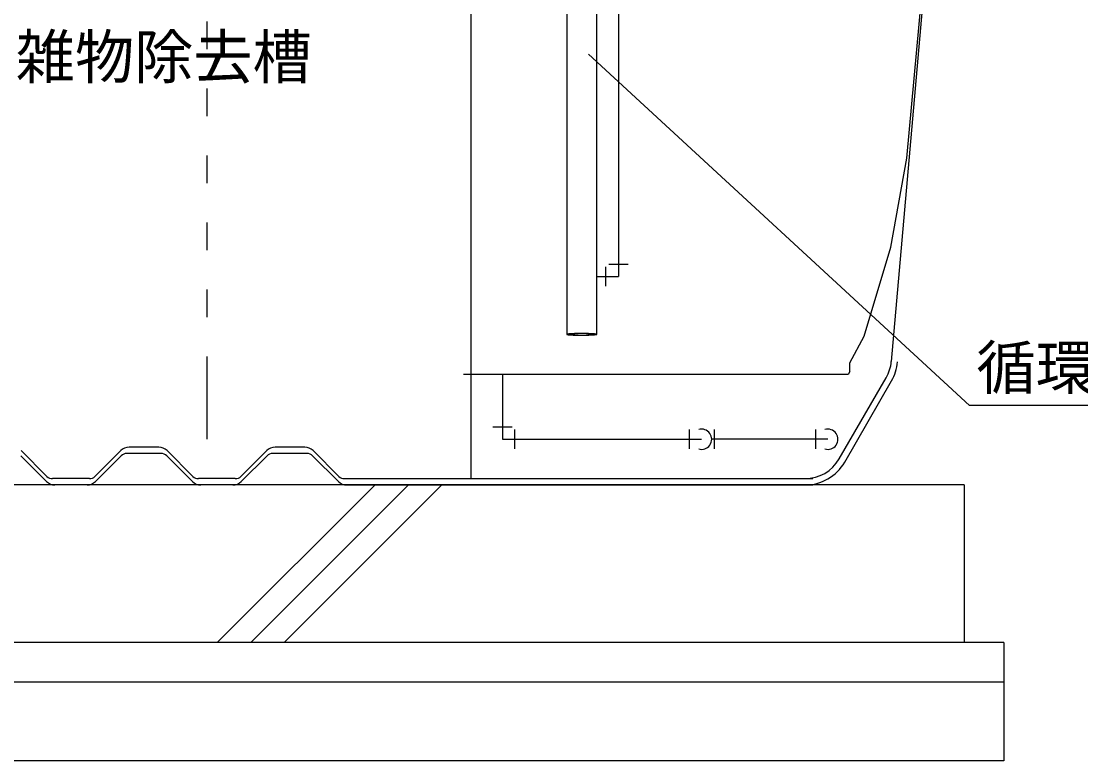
# Model space of a CAD drawing. Units: millimetres, scale not verified. Extents: x -9523 to 7796, y -6970 to 5108.
# Drawn here: x -5496 to -4152, y -4375 to -3437 of the extents above; entities that cross this region are included whole.
import ezdxf
from ezdxf.enums import TextEntityAlignment as Align

# ---------------------------------------------------------------- set-up
doc = ezdxf.new("R2010")
doc.units = ezdxf.units.MM
doc.header["$LTSCALE"] = 30
for name, color, linetype, lineweight in [('0-0_KUTAI', 4, 'Continuous', 25), ('0-1_KIKI', 3, 'Continuous', 25), ('0-2_SEISAKU', 2, 'Continuous', 25), ('0-9_A-PIPE2', 3, 'Continuous', 25), ('0-F_0E', 3, 'Continuous', 25), ('1-2_12', 3, 'Continuous', 25), ('1-5_15', 3, 'Continuous', 25), ('1-7_17', 3, 'Continuous', 25), ('1-9_19', 3, 'Continuous', 25)]:
    doc.layers.add(name, color=color, linetype=linetype, lineweight=lineweight)
doc.styles.add('MS Gothic', font='')
doc.styles.get('MS Gothic').set_extended_font_data('MS Gothic')

msp = doc.modelspace()

# ---------------------------------------------------------------- linework, layer by layer
at = {"layer": '0-0_KUTAI'}
msp.add_lwpolyline([(-3722.92, -3924.73), (-4293.76, -3924.73), (-4776.5, -3478.69)], dxfattribs=at)
at = {"layer": '0-2_SEISAKU'}
for p, q in [((-4300.15, -4025.35), (-6170.15, -4025.35)), ((-5247.19, -4225.35), (-5047.19, -4025.35)), ((-5204.76, -4225.35), (-5004.76, -4025.35)), ((-5162.34, -4225.35), (-4962.34, -4025.35)), ((-4300.15, -4025.35), (-4300.15, -4225.35)), ((-4250.15, -4225.35), (-6220.15, -4225.35)), ((-4250.15, -4225.35), (-4250.15, -4375.35)), ((-4250.15, -4275.35), (-6220.15, -4275.35)), ((-4250.15, -4375.35), (-6220.15, -4375.35))]:
    msp.add_line(p, q, dxfattribs=at)
at = {"layer": '0-9_A-PIPE2'}
for p, q in [((-4445.18, -3870.24), (-4427.18, -3836.41)), ((-4445.18, -3881.52), (-4447.18, -3885.28)), ((-4445.18, -3881.52), (-4445.18, -3870.24)), ((-4447.18, -3885.28), (-4935.15, -3885.28))]:
    msp.add_line(p, q, dxfattribs=at)
msp.add_lwpolyline([(-4427.18, -3836.41), (-4393.18, -3723.64), (-4373.18, -3610.88), (-4348.26, -3339.24)], dxfattribs=at)
at = {"layer": '0-F_0E'}
for p, q in [((-4738.65, -2595.35), (-4738.65, -3761.05)), ((-4750.92, -3745.25), (-4726.38, -3745.25)), ((-4766.15, -3761.05), (-4738.65, -3761.05)), ((-4754.44, -3773.31), (-4754.44, -3748.78)), ((-4897.92, -3951.56), (-4873.38, -3951.56)), ((-4869.86, -3979.62), (-4869.86, -3955.09)), ((-4648.94, -3955.09), (-4648.94, -3979.62)), ((-4617.36, -3955.09), (-4617.36, -3979.62)), ((-4488.94, -3955.09), (-4488.94, -3979.62)), ((-4473.15, -3967.35), (-4620.35, -3967.35))]:
    msp.add_line(p, q, dxfattribs=at)
msp.add_lwpolyline([(-4885.65, -3885.28), (-4885.65, -3967.35), (-4633.15, -3967.35)], dxfattribs=at)
for centre in [(-4633.15, -3967.35), (-4473.15, -3967.35)]:
    msp.add_arc(centre, 12.8, 253.40184, 106.59816, dxfattribs=at)
at = {"layer": '1-2_12'}
msp.add_line((-4766.15, -3834.27), (-4766.15, -2628.79), dxfattribs=at)
for points in [[(-4804.15, -2684.08), (-4804.15, -2697.8), (-4804.15, -3834.27)], [(-4798.29, -3833.53), (-4800.03, -3833.64), (-4801.5, -3833.75), (-4802.67, -3833.87), (-4803.51, -3834), (-4804, -3834.14), (-4804.15, -3834.27), (-4803.94, -3834.41)], [(-4798.29, -3833.53), (-4800.03, -3833.64), (-4801.5, -3833.75), (-4802.67, -3833.87), (-4803.51, -3834), (-4804, -3834.14), (-4804.15, -3834.27), (-4803.94, -3834.41)], [(-4798.29, -3833.53), (-4800.03, -3833.64), (-4801.5, -3833.75), (-4802.67, -3833.87), (-4803.51, -3834), (-4804, -3834.14), (-4804.15, -3834.27), (-4803.94, -3834.41)], [(-4803.94, -3834.41), (-4803.38, -3834.54), (-4802.49, -3834.67), (-4801.27, -3834.79), (-4799.74, -3834.9), (-4797.95, -3835), (-4795.92, -3835.09), (-4793.69, -3835.16), (-4791.3, -3835.21), (-4788.79, -3835.25), (-4786.22, -3835.26), (-4783.63, -3835.26), (-4781.06, -3835.24), (-4778.57, -3835.2), (-4776.21, -3835.15), (-4774.01, -3835.07), (-4772.02, -3834.99), (-4770.27, -3834.89), (-4768.8, -3834.77), (-4767.63, -3834.65), (-4766.8, -3834.52), (-4766.3, -3834.39), (-4766.15, -3834.25), (-4766.36, -3834.11), (-4766.92, -3833.98), (-4767.82, -3833.85), (-4769.04, -3833.73), (-4770.56, -3833.62), (-4772.35, -3833.52), (-4774.38, -3833.43), (-4776.61, -3833.36), (-4779.01, -3833.31), (-4781.51, -3833.27), (-4784.08, -3833.26), (-4786.68, -3833.26), (-4789.24, -3833.28), (-4791.73, -3833.32), (-4794.1, -3833.37), (-4796.29, -3833.45), (-4798.29, -3833.53)], [(-4803.94, -3834.41), (-4803.38, -3834.54), (-4802.49, -3834.67), (-4801.27, -3834.79), (-4799.74, -3834.9), (-4797.95, -3835), (-4795.92, -3835.09), (-4793.69, -3835.16), (-4791.3, -3835.21), (-4788.79, -3835.25), (-4786.22, -3835.26), (-4783.63, -3835.26), (-4781.06, -3835.24), (-4778.57, -3835.2), (-4776.21, -3835.15), (-4774.01, -3835.07), (-4772.02, -3834.99), (-4770.27, -3834.89), (-4768.8, -3834.77), (-4767.63, -3834.65), (-4766.8, -3834.52), (-4766.3, -3834.39), (-4766.15, -3834.25), (-4766.36, -3834.11), (-4766.92, -3833.98), (-4767.82, -3833.85), (-4769.04, -3833.73), (-4770.56, -3833.62), (-4772.35, -3833.52), (-4774.38, -3833.43), (-4776.61, -3833.36), (-4779.01, -3833.31), (-4781.51, -3833.27), (-4784.08, -3833.26), (-4786.68, -3833.26), (-4789.24, -3833.28), (-4791.73, -3833.32), (-4794.1, -3833.37), (-4796.29, -3833.45), (-4798.29, -3833.53)], [(-4803.94, -3834.41), (-4803.38, -3834.54), (-4802.49, -3834.67), (-4801.27, -3834.79), (-4799.74, -3834.9), (-4797.95, -3835), (-4795.92, -3835.09), (-4793.69, -3835.16), (-4791.3, -3835.21), (-4788.79, -3835.25), (-4786.22, -3835.26), (-4783.63, -3835.26), (-4781.06, -3835.24), (-4778.57, -3835.2), (-4776.21, -3835.15), (-4774.01, -3835.07), (-4772.02, -3834.99), (-4770.27, -3834.89), (-4768.8, -3834.77), (-4767.63, -3834.65), (-4766.8, -3834.52), (-4766.3, -3834.39), (-4766.15, -3834.25), (-4766.36, -3834.11), (-4766.92, -3833.98), (-4767.82, -3833.85), (-4769.04, -3833.73), (-4770.56, -3833.62), (-4772.35, -3833.52), (-4774.38, -3833.43), (-4776.61, -3833.36), (-4779.01, -3833.31), (-4781.51, -3833.27), (-4784.08, -3833.26), (-4786.68, -3833.26), (-4789.24, -3833.28), (-4791.73, -3833.32), (-4794.1, -3833.37), (-4796.29, -3833.45), (-4798.29, -3833.53)], [(-4800.56, -3833.88), (-4801.44, -3834), (-4801.98, -3834.13), (-4802.15, -3834.26), (-4801.96, -3834.39)], [(-4800.56, -3833.88), (-4801.44, -3834), (-4801.98, -3834.13), (-4802.15, -3834.26), (-4801.96, -3834.39)], [(-4800.56, -3833.88), (-4801.44, -3834), (-4801.98, -3834.13), (-4802.15, -3834.26), (-4801.96, -3834.39)], [(-4801.96, -3834.39), (-4801.42, -3834.52), (-4800.53, -3834.64), (-4799.31, -3834.76), (-4797.78, -3834.86), (-4795.99, -3834.95), (-4793.97, -3835.03), (-4791.76, -3835.09), (-4789.41, -3835.13), (-4786.97, -3835.15), (-4784.49, -3835.16), (-4782.02, -3835.14), (-4779.62, -3835.11), (-4777.34, -3835.06), (-4775.23, -3834.99), (-4773.32, -3834.91), (-4771.67, -3834.81), (-4770.31, -3834.7), (-4769.26, -3834.58), (-4768.55, -3834.45), (-4768.19, -3834.32), (-4768.2, -3834.19), (-4768.57, -3834.06), (-4769.29, -3833.94), (-4770.35, -3833.82), (-4771.72, -3833.71), (-4773.38, -3833.61), (-4775.29, -3833.53), (-4777.42, -3833.46), (-4779.7, -3833.41), (-4782.11, -3833.38), (-4784.57, -3833.36), (-4787.05, -3833.37), (-4789.49, -3833.39), (-4791.84, -3833.43), (-4794.04, -3833.49), (-4796.06, -3833.57), (-4797.84, -3833.66), (-4799.35, -3833.77), (-4800.56, -3833.88)], [(-4801.96, -3834.39), (-4801.42, -3834.52), (-4800.53, -3834.64), (-4799.31, -3834.76), (-4797.78, -3834.86), (-4795.99, -3834.95), (-4793.97, -3835.03), (-4791.76, -3835.09), (-4789.41, -3835.13), (-4786.97, -3835.15), (-4784.49, -3835.16), (-4782.02, -3835.14), (-4779.62, -3835.11), (-4777.34, -3835.06), (-4775.23, -3834.99), (-4773.32, -3834.91), (-4771.67, -3834.81), (-4770.31, -3834.7), (-4769.26, -3834.58), (-4768.55, -3834.45), (-4768.19, -3834.32), (-4768.2, -3834.19), (-4768.57, -3834.06), (-4769.29, -3833.94), (-4770.35, -3833.82), (-4771.72, -3833.71), (-4773.38, -3833.61), (-4775.29, -3833.53), (-4777.42, -3833.46), (-4779.7, -3833.41), (-4782.11, -3833.38), (-4784.57, -3833.36), (-4787.05, -3833.37), (-4789.49, -3833.39), (-4791.84, -3833.43), (-4794.04, -3833.49), (-4796.06, -3833.57), (-4797.84, -3833.66), (-4799.35, -3833.77), (-4800.56, -3833.88)], [(-4801.96, -3834.39), (-4801.42, -3834.52), (-4800.53, -3834.64), (-4799.31, -3834.76), (-4797.78, -3834.86), (-4795.99, -3834.95), (-4793.97, -3835.03), (-4791.76, -3835.09), (-4789.41, -3835.13), (-4786.97, -3835.15), (-4784.49, -3835.16), (-4782.02, -3835.14), (-4779.62, -3835.11), (-4777.34, -3835.06), (-4775.23, -3834.99), (-4773.32, -3834.91), (-4771.67, -3834.81), (-4770.31, -3834.7), (-4769.26, -3834.58), (-4768.55, -3834.45), (-4768.19, -3834.32), (-4768.2, -3834.19), (-4768.57, -3834.06), (-4769.29, -3833.94), (-4770.35, -3833.82), (-4771.72, -3833.71), (-4773.38, -3833.61), (-4775.29, -3833.53), (-4777.42, -3833.46), (-4779.7, -3833.41), (-4782.11, -3833.38), (-4784.57, -3833.36), (-4787.05, -3833.37), (-4789.49, -3833.39), (-4791.84, -3833.43), (-4794.04, -3833.49), (-4796.06, -3833.57), (-4797.84, -3833.66), (-4799.35, -3833.77), (-4800.56, -3833.88)]]:
    msp.add_lwpolyline(points, dxfattribs=at)
at = {"layer": '1-5_15'}
for p, q in [((-4345.15, -3325.35), (-4392.68, -3868.6)), ((-4458.72, -3992.35), (-4399.19, -3889.24)), ((-4451.79, -3996.35), (-4392.26, -3893.24)), ((-5496.3, -3988.28), (-5463.62, -4020.96)), ((-5495.76, -3981.75), (-5463.08, -4014.42)), ((-5369.55, -3981.75), (-5402.22, -4014.42)), ((-5369.01, -3988.28), (-5401.69, -4020.96)), ((-5318.37, -3985.35), (-5361.94, -3985.35)), ((-5321.37, -3977.35), (-5358.94, -3977.35)), ((-5311.3, -3988.28), (-5278.62, -4020.96)), ((-5310.76, -3981.75), (-5278.08, -4014.42)), ((-5184.55, -3981.75), (-5217.22, -4014.42)), ((-5184.01, -3988.28), (-5216.69, -4020.96)), ((-5133.37, -3985.35), (-5176.94, -3985.35)), ((-5136.37, -3977.35), (-5173.94, -3977.35)), ((-5126.29, -3988.28), (-5093.62, -4020.96)), ((-5125.76, -3981.75), (-5093.08, -4014.42)), ((-5409.3, -4017.35), (-5456.01, -4017.35)), ((-5412.3, -4025.35), (-5453.01, -4025.35)), ((-5224.29, -4017.35), (-5271.01, -4017.35)), ((-5227.29, -4025.35), (-5268.01, -4025.35)), ((-5086.01, -4017.35), (-4492.02, -4017.35)), ((-5083.01, -4025.35), (-4492.02, -4025.35))]:
    msp.add_line(p, q, dxfattribs=at)
for centre, radius, start, end in [((-4442.49, -3864.24), 50, 330, 355), ((-4442.49, -3864.24), 58, 330, 355), ((-5358.94, -3992.35), 15, 90, 135), ((-5361.94, -3995.35), 10, 90, 135), ((-5321.37, -3992.35), 15, 45, 90), ((-5318.37, -3995.35), 10, 45, 90), ((-5173.94, -3992.35), 15, 90, 135), ((-5176.94, -3995.35), 10, 90, 135), ((-5136.37, -3992.35), 15, 45, 90), ((-5133.37, -3995.35), 10, 45, 90), ((-4502.02, -3967.35), 50, 270, 330), ((-4502.02, -3967.35), 58, 270, 330), ((-5456.01, -4007.35), 10, 225, 270), ((-5409.3, -4007.35), 10, 270, 315), ((-5271.01, -4007.35), 10, 225, 270), ((-5224.29, -4007.35), 10, 270, 315), ((-5086.01, -4007.35), 10, 225, 270), ((-5453.01, -4010.35), 15, 225, 270), ((-5412.3, -4010.35), 15, 270, 315), ((-5268.01, -4010.35), 15, 225, 270), ((-5227.29, -4010.35), 15, 270, 315), ((-5083.01, -4010.35), 15, 225, 270)]:
    msp.add_arc(centre, radius, start, end, dxfattribs=at)
at = {"layer": '1-7_17'}
for p, q in [((-5260.15, -3472.35), (-5260.15, -3437.35)), ((-5260.15, -3557.35), (-5260.15, -3522.35)), ((-5260.15, -3642.35), (-5260.15, -3607.35)), ((-5260.15, -3727.35), (-5260.15, -3692.35)), ((-5260.15, -3812.35), (-5260.15, -3777.35)), ((-5260.15, -3967.35), (-5260.15, -3862.35))]:
    msp.add_line(p, q, dxfattribs=at)
at = {"layer": '1-9_19'}
msp.add_line((-4925.15, -4017.35), (-4925.15, -2581.22), dxfattribs=at)

# ---------------------------------------------------------------- texts
at = {"layer": '0-1_KIKI', "color": 4, "style": 'MS Gothic'}
for s, p in [('横向流夾雑物除去槽', (-5802.57, -3526.16)), ('循環水移送装置', (-4284.76, -3920.52))]:
    msp.add_text(s, height=54.99, dxfattribs=at).set_placement(p, align=Align.BOTTOM_LEFT)

doc.saveas('drawing.dxf')
